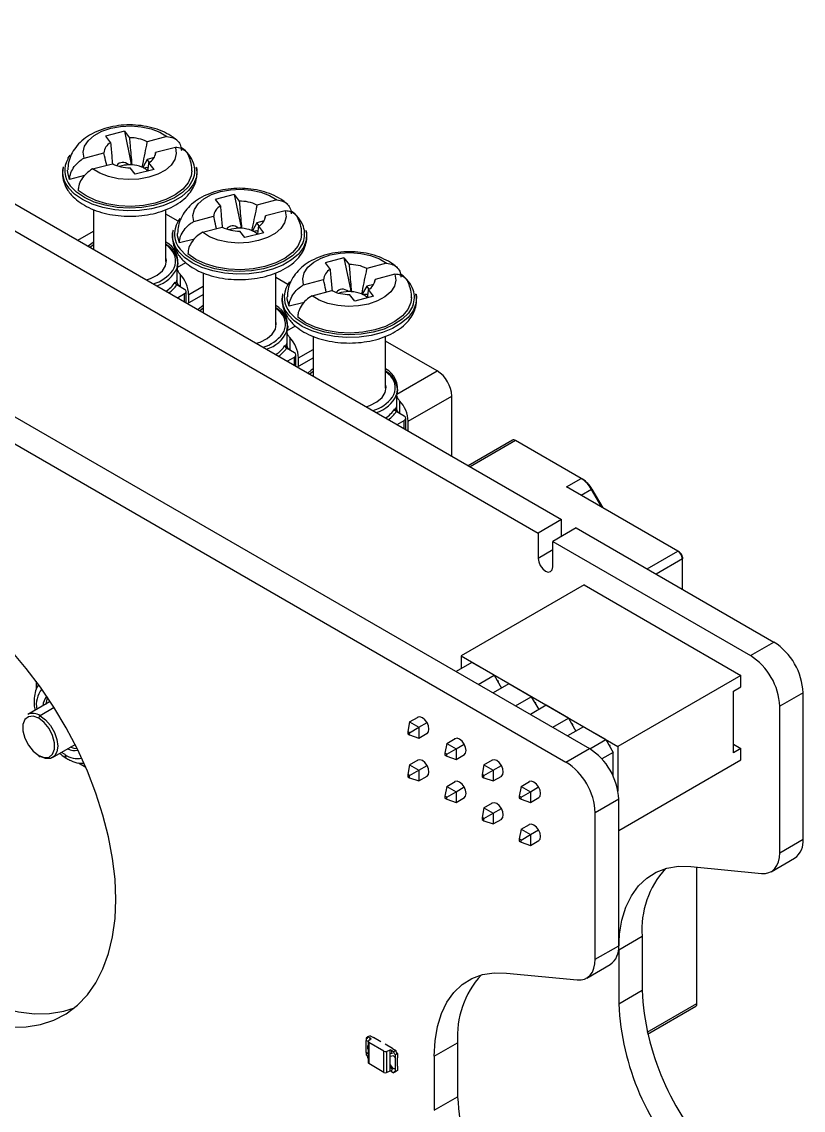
# Model space of a CAD drawing. Header units: millimetres. Extents: x 19 to 556, y 68 to 276.
# Drawn here: x 245.8 to 283.5, y 119.4 to 172 of the extents above; entities that cross this region are included whole.
import ezdxf

# ---------------------------------------------------------------- set-up
doc = ezdxf.new("R2010")
doc.units = ezdxf.units.MM
doc.header["$LTSCALE"] = 5
doc.linetypes.add('SLD-Solid', pattern=[0])

msp = doc.modelspace()

# ---------------------------------------------------------------- linework, layer by layer
at = {"color": 7, "linetype": 'SLD-Solid', "lineweight": 25}
for p, q in [((212.365, 171.972), (273.176, 136.866)), ((211.233, 171.319), (272.044, 136.213)), ((231.527, 171.196), (271.832, 147.928)), ((230.396, 170.543), (270.701, 147.275)), ((250.712, 166.684), (249.8, 166.448)), ((250.712, 166.684), (250.959, 166.366)), ((250.712, 166.684), (251.048, 165.09)), ((249.8, 166.448), (250.047, 166.13)), ((252.769, 166.427), (251.813, 166.179)), ((248.767, 165.389), (249.723, 165.637)), ((252.223, 165.652), (252.196, 165.522)), ((253.179, 165.9), (252.223, 165.652)), ((249.176, 164.862), (250.132, 165.11)), ((251.811, 165.321), (251.615, 164.965)), ((252.155, 165.41), (251.811, 165.321)), ((251.924, 165.176), (251.811, 165.321)), ((252.146, 164.841), (251.898, 165.159)), ((251.048, 165.09), (250.929, 165.059)), ((251.233, 164.605), (250.986, 164.923)), ((251.048, 165.09), (251.074, 165.056)), ((252.146, 164.841), (251.233, 164.605)), ((251.615, 164.965), (251.557, 164.95)), ((251.668, 164.896), (251.615, 164.965)), ((248.791, 164.538), (248.069, 164.351)), ((256.015, 163.623), (255.103, 163.386)), ((256.015, 163.623), (256.263, 163.305)), ((256.015, 163.623), (256.352, 162.028)), ((255.103, 163.386), (255.35, 163.068)), ((258.072, 163.365), (257.116, 163.117)), ((249.223, 162.904), (249.223, 160.981)), ((252.723, 160.39), (252.723, 162.896)), ((253.311, 162.334), (252.723, 162.674)), ((254.07, 162.327), (255.026, 162.575)), ((257.526, 162.591), (257.499, 162.461)), ((258.482, 162.839), (257.526, 162.591)), ((254.48, 161.801), (255.436, 162.049)), ((256.352, 162.028), (256.232, 161.997)), ((256.352, 162.028), (256.378, 161.995)), ((257.114, 162.259), (256.918, 161.904)), ((257.458, 162.349), (257.114, 162.259)), ((257.227, 162.115), (257.114, 162.259)), ((257.449, 161.78), (257.201, 162.098)), ((248.463, 161.419), (249.223, 161.858)), ((254.095, 161.477), (253.373, 161.289)), ((256.537, 161.543), (256.289, 161.861)), ((257.449, 161.78), (256.537, 161.543)), ((256.918, 161.904), (256.86, 161.889)), ((256.971, 161.835), (256.918, 161.904)), ((249.048, 161.082), (249.223, 161.213)), ((261.318, 160.561), (260.406, 160.325)), ((261.318, 160.561), (261.566, 160.243)), ((261.318, 160.561), (261.655, 158.967)), ((253.253, 160.058), (253.253, 159.398)), ((253.298, 160.221), (253.298, 160.329)), ((254.526, 159.843), (254.526, 157.919)), ((260.406, 160.325), (260.654, 160.007)), ((263.376, 160.304), (262.419, 160.056)), ((253.19, 159.353), (253.254, 159.39)), ((253.4, 159.193), (253.191, 159.313)), ((253.225, 159.425), (253.253, 159.497)), ((253.225, 159.425), (253.253, 159.441)), ((253.4, 159.783), (253.4, 159.193)), ((258.026, 157.329), (258.026, 159.834)), ((258.614, 159.273), (258.026, 159.613)), ((259.373, 159.266), (260.329, 159.514)), ((262.829, 159.529), (262.803, 159.399)), ((263.785, 159.777), (262.829, 159.529)), ((253.624, 159.043), (253.242, 159.264)), ((253.279, 158.639), (253.624, 158.839)), ((253.697, 158.397), (253.697, 158.941)), ((253.766, 158.358), (254.526, 158.796)), ((253.819, 158.388), (253.819, 158.796)), ((259.783, 158.739), (260.739, 158.987)), ((261.655, 158.967), (261.536, 158.936)), ((261.84, 158.482), (261.592, 158.8)), ((261.655, 158.967), (261.681, 158.933)), ((262.221, 158.842), (262.163, 158.827)), ((262.418, 159.198), (262.221, 158.842)), ((262.275, 158.773), (262.221, 158.842)), ((262.761, 159.287), (262.418, 159.198)), ((262.53, 159.053), (262.418, 159.198)), ((262.752, 158.718), (262.505, 159.036)), ((259.398, 158.415), (258.676, 158.228)), ((262.752, 158.718), (261.84, 158.482)), ((254.351, 158.02), (254.526, 158.151)), ((258.601, 157.16), (258.601, 157.267)), ((258.557, 156.997), (258.557, 156.336)), ((258.703, 156.722), (258.703, 156.131)), ((259.829, 156.781), (259.829, 154.858)), ((263.329, 154.267), (263.329, 156.773)), ((258.493, 156.292), (258.557, 156.329)), ((258.703, 156.131), (258.495, 156.252)), ((258.528, 156.363), (258.557, 156.435)), ((258.528, 156.363), (258.557, 156.38)), ((258.928, 155.981), (258.545, 156.202)), ((265.822, 155.112), (263.329, 156.551)), ((258.582, 155.578), (258.928, 155.777)), ((259.001, 155.336), (259.001, 155.879)), ((259.07, 155.296), (259.829, 155.735)), ((259.122, 155.326), (259.122, 155.734)), ((263.867, 153.984), (265.822, 155.112)), ((259.654, 154.959), (259.829, 155.089)), ((263.904, 154.098), (263.904, 154.206)), ((263.86, 153.935), (263.86, 153.275)), ((264.006, 153.66), (264.006, 153.07)), ((264.425, 152.673), (266.529, 153.887)), ((266.529, 150.99), (266.529, 153.887)), ((263.796, 153.23), (263.86, 153.267)), ((264.006, 153.07), (263.798, 153.19)), ((263.832, 153.302), (263.86, 153.374)), ((263.832, 153.302), (263.86, 153.318)), ((264.231, 152.92), (263.848, 153.141)), ((263.885, 152.516), (264.231, 152.716)), ((264.304, 152.274), (264.304, 152.818)), ((264.425, 152.204), (264.425, 152.673)), ((269.455, 151.758), (267.327, 150.529)), ((272.777, 149.912), (269.605, 151.743)), ((272.07, 149.504), (272.777, 149.912)), ((272.847, 149.871), (272.777, 149.912)), ((277.454, 146.395), (272.07, 149.504)), ((273.297, 149.396), (273.277, 149.384)), ((273.777, 148.518), (273.277, 149.384)), ((273.297, 149.396), (273.818, 148.494)), ((271.832, 147.928), (270.701, 147.275)), ((271.832, 147.112), (271.832, 147.928)), ((270.701, 147.275), (270.701, 146.05)), ((272.539, 147.52), (271.408, 146.867)), ((272.539, 147.52), (282.085, 142.009)), ((271.408, 145.642), (271.408, 146.867)), ((271.408, 146.867), (280.954, 141.356)), ((277.524, 146.355), (277.454, 146.395)), ((277.666, 146.11), (277.666, 146.028)), ((277.666, 144.561), (277.666, 146.028)), ((272.928, 144.765), (266.989, 141.336)), ((272.928, 144.765), (280.494, 140.397)), ((280.954, 141.356), (282.085, 142.009)), ((267.496, 141.026), (266.733, 140.586)), ((266.989, 141.336), (266.989, 140.733)), ((266.989, 141.336), (274.555, 136.968)), ((268.574, 140.404), (267.496, 141.026)), ((267.81, 139.963), (268.574, 140.404)), ((268.574, 140.404), (268.933, 139.782)), ((280.494, 140.397), (274.555, 136.968)), ((280.494, 139.846), (280.494, 140.397)), ((246.447, 140.121), (246.447, 139.715)), ((269.292, 139.989), (268.529, 139.549)), ((268.785, 140.111), (268.722, 140.147)), ((268.785, 140.111), (268.722, 140.147)), ((268.754, 140.093), (268.785, 140.111)), ((268.785, 140.039), (268.785, 140.111)), ((270.37, 139.367), (269.292, 139.989)), ((269.606, 138.927), (270.37, 139.367)), ((270.37, 139.367), (270.729, 138.745)), ((280.141, 139.642), (280.494, 139.846)), ((280.141, 136.661), (280.141, 139.642)), ((283.499, 139.56), (282.368, 138.907)), ((283.499, 132.486), (283.499, 139.56)), ((247.135, 139.135), (246.045, 138.506)), ((271.088, 138.953), (270.325, 138.512)), ((270.581, 139.074), (270.518, 139.11)), ((270.581, 139.074), (270.518, 139.11)), ((270.55, 139.056), (270.581, 139.074)), ((270.581, 139.002), (270.581, 139.074)), ((272.166, 138.331), (271.088, 138.953)), ((282.368, 131.833), (282.368, 138.907)), ((264.488, 138.149), (264.898, 138.386)), ((271.402, 137.89), (272.166, 138.331)), ((272.166, 138.331), (272.525, 137.708)), ((264.488, 138.149), (264.398, 137.682)), ((264.488, 138.149), (264.937, 137.89)), ((264.488, 137.631), (264.937, 137.89)), ((264.937, 137.89), (265.333, 138.118)), ((264.937, 137.89), (264.937, 137.371)), ((272.884, 137.916), (272.121, 137.475)), ((272.377, 138.037), (272.314, 138.073)), ((272.377, 138.037), (272.315, 138.073)), ((272.346, 138.019), (272.377, 138.037)), ((272.377, 137.966), (272.377, 138.037)), ((273.962, 137.294), (272.884, 137.916)), ((264.488, 137.631), (264.398, 137.682)), ((264.398, 137.682), (264.398, 137.579)), ((264.398, 137.579), (264.488, 137.527)), ((264.488, 137.527), (264.488, 137.631)), ((264.488, 137.527), (264.937, 137.371)), ((264.937, 137.371), (265.347, 137.608)), ((266.284, 137.112), (266.694, 137.349)), ((273.198, 136.853), (273.962, 137.294)), ((273.962, 137.294), (274.321, 136.672)), ((247.245, 136.428), (248.335, 137.057)), ((266.284, 137.112), (266.194, 136.646)), ((266.284, 137.112), (266.733, 136.853)), ((266.284, 136.594), (266.733, 136.853)), ((266.733, 136.853), (267.129, 137.081)), ((266.733, 136.853), (266.733, 136.334)), ((272.044, 136.213), (273.176, 136.866)), ((274.173, 137.001), (274.111, 137.036)), ((274.173, 137.001), (274.111, 137.036)), ((274.142, 136.983), (274.173, 137)), ((274.173, 136.929), (274.173, 137.001)), ((274.555, 136.968), (274.555, 134.8)), ((280.141, 137.069), (280.494, 136.865)), ((280.494, 136.865), (280.141, 136.661)), ((280.494, 136.314), (280.494, 136.865)), ((264.488, 136.075), (264.898, 136.312)), ((266.284, 136.594), (266.194, 136.646)), ((266.194, 136.646), (266.194, 136.542)), ((266.194, 136.542), (266.284, 136.49)), ((266.284, 136.49), (266.284, 136.594)), ((266.284, 136.49), (266.733, 136.334)), ((266.733, 136.334), (267.143, 136.571)), ((268.08, 136.075), (268.49, 136.312)), ((274.321, 136.672), (273.781, 136.36)), ((274.321, 135.529), (274.321, 136.672)), ((274.59, 132.906), (280.494, 136.314)), ((248.492, 136.172), (248.844, 135.968)), ((264.488, 136.075), (264.398, 135.608)), ((264.488, 136.075), (264.937, 135.816)), ((264.488, 135.556), (264.937, 135.816)), ((264.937, 135.816), (265.333, 136.044)), ((264.937, 135.816), (264.937, 135.297)), ((268.08, 136.075), (267.99, 135.609)), ((268.08, 136.075), (268.529, 135.816)), ((268.08, 135.557), (268.529, 135.816)), ((268.529, 135.816), (268.925, 136.045)), ((268.529, 135.816), (268.529, 135.298)), ((264.488, 135.556), (264.398, 135.608)), ((264.398, 135.608), (264.398, 135.505)), ((264.398, 135.505), (264.488, 135.453)), ((264.488, 135.453), (264.488, 135.556)), ((264.488, 135.453), (264.937, 135.297)), ((264.937, 135.297), (265.347, 135.534)), ((266.284, 135.038), (266.694, 135.275)), ((268.08, 135.557), (267.99, 135.609)), ((267.99, 135.609), (267.99, 135.505)), ((267.99, 135.505), (268.08, 135.453)), ((268.08, 135.453), (268.08, 135.557)), ((268.08, 135.453), (268.529, 135.298)), ((268.529, 135.298), (268.939, 135.534)), ((269.876, 135.038), (270.286, 135.275)), ((266.284, 135.038), (266.194, 134.571)), ((266.284, 135.038), (266.733, 134.779)), ((266.284, 134.52), (266.733, 134.779)), ((266.733, 134.779), (267.129, 135.007)), ((266.733, 134.779), (266.733, 134.26)), ((269.876, 135.038), (269.786, 134.572)), ((269.876, 135.038), (270.325, 134.779)), ((269.876, 134.52), (270.325, 134.779)), ((270.325, 134.779), (270.721, 135.008)), ((270.325, 134.779), (270.325, 134.261)), ((266.284, 134.52), (266.194, 134.571)), ((266.194, 134.571), (266.194, 134.468)), ((266.194, 134.468), (266.284, 134.416)), ((266.284, 134.416), (266.284, 134.52)), ((266.284, 134.416), (266.733, 134.26)), ((266.733, 134.26), (267.143, 134.497)), ((268.08, 134.001), (268.49, 134.238)), ((269.876, 134.52), (269.786, 134.572)), ((269.786, 134.572), (269.786, 134.468)), ((269.786, 134.468), (269.876, 134.416)), ((269.876, 134.416), (269.876, 134.52)), ((269.876, 134.416), (270.325, 134.261)), ((270.325, 134.261), (270.735, 134.498)), ((274.59, 134.417), (273.459, 133.763)), ((274.59, 127.342), (274.59, 134.417)), ((268.08, 134.001), (267.99, 133.535)), ((268.08, 134.001), (268.529, 133.742)), ((268.08, 133.483), (268.529, 133.742)), ((268.529, 133.742), (268.925, 133.971)), ((268.529, 133.742), (268.529, 133.224)), ((273.459, 126.689), (273.459, 133.763)), ((268.08, 133.483), (267.99, 133.535)), ((267.99, 133.535), (267.99, 133.431)), ((267.99, 133.431), (268.08, 133.379)), ((268.08, 133.379), (268.08, 133.483)), ((268.08, 133.379), (268.529, 133.224)), ((268.529, 133.224), (268.939, 133.46)), ((269.876, 132.964), (270.286, 133.201)), ((269.876, 132.964), (269.786, 132.498)), ((269.876, 132.964), (270.325, 132.705)), ((269.876, 132.446), (270.325, 132.705)), ((270.325, 132.705), (270.721, 132.934)), ((270.325, 132.705), (270.325, 132.187)), ((269.876, 132.446), (269.786, 132.498)), ((269.786, 132.498), (269.786, 132.394)), ((269.786, 132.394), (269.876, 132.342)), ((269.876, 132.342), (269.876, 132.446)), ((269.876, 132.342), (270.325, 132.187)), ((270.325, 132.187), (270.735, 132.423)), ((282.368, 131.833), (283.499, 132.486)), ((281.954, 130.917), (283.085, 131.57)), ((278.082, 131.166), (281.495, 130.828)), ((278.373, 124.553), (278.373, 131.137)), ((274.59, 127.146), (275.721, 127.8)), ((275.721, 127.8), (275.721, 125.19)), ((273.459, 126.689), (274.59, 127.342)), ((274.59, 127.146), (274.59, 124.536)), ((273.044, 125.774), (274.176, 126.427)), ((269.172, 126.022), (272.586, 125.684)), ((274.59, 124.536), (275.721, 125.19)), ((275.984, 123.072), (278.311, 124.416)), ((262.48, 122.933), (262.392, 122.882)), ((262.392, 122.882), (262.392, 122.759)), ((262.392, 122.188), (262.392, 122.759)), ((262.478, 122.733), (262.494, 122.712)), ((262.587, 122.994), (262.48, 122.933)), ((262.586, 122.871), (262.48, 122.933)), ((262.494, 122.705), (262.494, 121.684)), ((262.64, 122.841), (262.512, 122.738)), ((263.252, 122.243), (262.523, 122.664)), ((262.523, 122.664), (262.523, 121.643)), ((262.587, 122.872), (262.586, 122.871)), ((262.587, 122.994), (262.746, 122.902)), ((262.64, 122.841), (262.587, 122.872)), ((262.746, 122.902), (262.746, 122.902)), ((263.104, 122.695), (262.746, 122.902)), ((262.746, 122.902), (262.746, 122.902)), ((263.104, 122.696), (263.104, 122.695)), ((263.307, 122.579), (263.307, 122.579)), ((263.665, 122.372), (263.307, 122.579)), ((265.68, 122.003), (266.812, 122.656)), ((266.812, 122.656), (266.812, 120.046)), ((262.392, 122.188), (262.392, 122.065)), ((262.392, 122.188), (262.392, 122.188)), ((262.494, 122.49), (262.464, 122.507)), ((262.465, 122.507), (262.464, 122.507)), ((262.464, 122.507), (262.464, 122.356)), ((262.464, 122.356), (262.494, 122.339)), ((262.494, 122.49), (262.465, 122.507)), ((262.494, 122.116), (262.478, 122.114)), ((262.479, 122.114), (262.478, 122.114)), ((262.494, 122.117), (262.479, 122.114)), ((263.252, 121.222), (263.252, 122.243)), ((263.38, 122.237), (263.559, 122.311)), ((263.38, 122.237), (263.38, 121.216)), ((263.648, 122.126), (263.558, 122.111)), ((263.558, 121.988), (263.558, 122.111)), ((263.559, 122.111), (263.558, 122.111)), ((263.719, 122.016), (263.558, 121.988)), ((263.612, 122.28), (263.559, 122.311)), ((263.559, 122.111), (263.559, 122.311)), ((263.648, 122.127), (263.559, 122.111)), ((263.559, 121.609), (263.559, 121.988)), ((263.717, 122.218), (263.611, 122.28)), ((263.612, 122.28), (263.611, 122.28)), ((263.665, 122.372), (263.665, 122.372)), ((263.665, 122.372), (263.824, 122.28)), ((263.824, 122.28), (263.717, 122.218)), ((263.913, 122.127), (263.806, 122.065)), ((263.806, 121.943), (263.806, 122.065)), ((263.913, 122.127), (263.913, 121.923)), ((265.68, 122.003), (265.68, 119.393)), ((262.48, 121.912), (262.494, 121.904)), ((263.252, 121.222), (262.523, 121.643)), ((263.559, 121.609), (263.558, 121.609)), ((263.558, 121.487), (263.558, 121.609)), ((263.719, 121.398), (263.558, 121.609)), ((263.558, 121.487), (263.648, 121.369)), ((263.72, 121.398), (263.559, 121.609)), ((263.559, 121.29), (263.559, 121.486)), ((263.806, 121.372), (263.806, 121.943)), ((263.806, 121.943), (263.806, 121.943)), ((263.913, 121.923), (263.913, 121.923)), ((263.913, 121.515), (263.913, 121.923)), ((263.913, 121.515), (263.913, 121.515)), ((263.913, 121.515), (263.913, 121.31)), ((263.913, 121.515), (263.913, 121.515)), ((263.38, 121.216), (263.559, 121.29)), ((263.611, 121.26), (263.559, 121.29)), ((263.611, 121.259), (263.717, 121.198)), ((263.806, 121.249), (263.717, 121.198)), ((263.72, 121.398), (263.719, 121.398)), ((263.806, 121.372), (263.806, 121.371)), ((263.806, 121.249), (263.806, 121.371)), ((263.913, 121.31), (263.806, 121.249)), ((265.68, 119.393), (266.812, 120.046))]:
    msp.add_line(p, q, dxfattribs=at)
at = {"color": 8, "linetype": 'SLD-Solid', "lineweight": 25}
for p, q in [((253.26, 160.107), (253.674, 160.346)), ((253.624, 158.44), (253.624, 158.839)), ((253.819, 158.796), (254.526, 159.204)), ((258.564, 157.045), (258.978, 157.284)), ((258.928, 155.378), (258.928, 155.777)), ((259.122, 155.734), (259.829, 156.143)), ((264.231, 152.317), (264.231, 152.716)), ((269.605, 151.743), (267.415, 150.479)), ((273.277, 149.384), (272.777, 149.095)), ((271.408, 146.459), (270.701, 146.05)), ((275.971, 145.539), (277.454, 146.395)), ((277.666, 146.028), (276.395, 145.294)), ((247.325, 138.84), (246.645, 138.447)), ((247.847, 136.569), (247.679, 136.678)), ((275.963, 123.162), (278.373, 124.553))]:
    msp.add_line(p, q, dxfattribs=at)
at = {"color": 7, "linetype": 'SLD-Solid', "lineweight": 25, "flags": 128}
for points in [[(248.767, 165.389), (248.723, 165.679), (248.793, 165.967), (248.972, 166.239), (249.251, 166.481), (249.617, 166.681), (250.051, 166.829), (250.531, 166.918), (251.033, 166.943), (251.532, 166.903), (252.003, 166.799), (252.422, 166.638), (252.769, 166.427)], [(253.179, 165.9), (253.222, 165.61), (253.152, 165.322), (252.973, 165.05), (252.694, 164.808), (252.328, 164.608), (251.894, 164.46), (251.414, 164.371), (250.912, 164.346), (250.413, 164.386), (249.942, 164.49), (249.523, 164.651), (249.176, 164.862)], [(247.99, 165.366), (248.005, 165.392), (248.098, 165.527)], [(248.069, 164.351), (247.977, 164.693), (247.973, 164.802)], [(254.196, 164.937), (254.214, 164.814), (254.19, 164.469), (254.057, 164.131), (253.818, 163.814), (253.483, 163.528), (253.062, 163.282), (252.57, 163.084), (252.024, 162.943), (251.441, 162.861), (250.843, 162.843), (250.249, 162.889), (249.68, 162.997), (249.155, 163.163), (248.692, 163.382), (248.306, 163.647), (248.011, 163.948)], [(253.972, 164.772), (253.941, 164.535), (253.794, 164.199), (253.534, 163.886), (253.172, 163.61), (252.722, 163.38), (252.202, 163.207), (251.632, 163.098), (251.036, 163.056), (250.438, 163.083), (249.86, 163.179), (249.328, 163.339), (248.861, 163.557), (248.479, 163.824)], [(254.039, 164.38), (254.026, 164.348), (253.827, 164.022), (253.524, 163.724), (253.13, 163.465), (252.657, 163.253), (252.124, 163.096), (251.549, 163.001), (250.953, 162.971), (250.358, 163.006), (249.785, 163.105), (249.255, 163.265), (248.787, 163.48), (248.398, 163.743), (248.102, 164.043)], [(254.07, 162.327), (254.027, 162.617), (254.096, 162.905), (254.275, 163.177), (254.555, 163.42), (254.92, 163.62), (255.354, 163.768), (255.834, 163.857), (256.336, 163.881), (256.835, 163.841), (257.306, 163.738), (257.726, 163.576), (258.072, 163.365)], [(258.482, 162.839), (258.525, 162.549), (258.455, 162.261), (258.276, 161.989), (257.997, 161.746), (257.631, 161.546), (257.198, 161.398), (256.718, 161.309), (256.216, 161.285), (255.717, 161.325), (255.245, 161.428), (254.826, 161.59), (254.48, 161.801)], [(253.293, 162.305), (253.309, 162.331), (253.402, 162.465)], [(253.373, 161.289), (253.28, 161.632), (253.276, 161.74)], [(259.499, 161.875), (259.517, 161.753), (259.494, 161.407), (259.36, 161.07), (259.122, 160.753), (258.786, 160.466), (258.365, 160.22), (257.873, 160.023), (257.327, 159.881), (256.745, 159.8), (256.146, 159.782), (255.553, 159.827), (254.984, 159.935), (254.458, 160.102), (253.995, 160.321), (253.61, 160.585), (253.315, 160.886)], [(259.276, 161.711), (259.244, 161.473), (259.097, 161.137), (258.838, 160.824), (258.476, 160.548), (258.025, 160.319), (257.505, 160.146), (256.935, 160.036), (256.339, 159.994), (255.741, 160.022), (255.164, 160.117), (254.631, 160.277), (254.164, 160.495), (253.782, 160.763)], [(249.223, 161.324), (249.136, 161.265), (248.969, 161.127)], [(252.972, 160.974), (252.857, 161.094), (252.723, 161.204)], [(259.343, 161.318), (259.329, 161.286), (259.13, 160.961), (258.828, 160.663), (258.433, 160.403), (257.961, 160.191), (257.427, 160.035), (256.852, 159.94), (256.256, 159.909), (255.661, 159.944), (255.088, 160.043), (254.558, 160.204), (254.09, 160.419), (253.701, 160.681), (253.405, 160.981)], [(251.787, 159.5), (251.97, 159.563), (252.304, 159.733), (252.554, 159.945), (252.705, 160.187), (252.747, 160.443), (252.723, 160.582)], [(259.373, 159.266), (259.33, 159.556), (259.4, 159.844), (259.579, 160.116), (259.858, 160.358), (260.224, 160.558), (260.657, 160.706), (261.137, 160.795), (261.639, 160.82), (262.139, 160.78), (262.61, 160.676), (263.029, 160.515), (263.376, 160.304)], [(258.596, 159.243), (258.612, 159.269), (258.705, 159.404)], [(263.785, 159.777), (263.828, 159.487), (263.759, 159.199), (263.58, 158.927), (263.3, 158.685), (262.935, 158.485), (262.501, 158.337), (262.021, 158.248), (261.519, 158.223), (261.02, 158.263), (260.549, 158.367), (260.129, 158.528), (259.783, 158.739)], [(264.803, 158.813), (264.821, 158.691), (264.797, 158.345), (264.663, 158.008), (264.425, 157.691), (264.09, 157.405), (263.669, 157.159), (263.177, 156.961), (262.63, 156.82), (262.048, 156.738), (261.45, 156.72), (260.856, 156.766), (260.287, 156.874), (259.762, 157.04), (259.298, 157.259), (258.913, 157.524), (258.618, 157.825)], [(254.526, 158.263), (254.439, 158.203), (254.272, 158.066)], [(258.676, 158.228), (258.584, 158.57), (258.579, 158.679)], [(264.579, 158.649), (264.547, 158.412), (264.401, 158.076), (264.141, 157.763), (263.779, 157.486), (263.329, 157.257), (262.808, 157.084), (262.239, 156.975), (261.643, 156.933), (261.044, 156.96), (260.467, 157.056), (259.934, 157.216), (259.468, 157.434), (259.086, 157.701)], [(258.276, 157.912), (258.16, 158.032), (258.026, 158.142)], [(264.646, 158.257), (264.633, 158.225), (264.433, 157.899), (264.131, 157.601), (263.736, 157.341), (263.264, 157.13), (262.73, 156.973), (262.155, 156.878), (261.559, 156.848), (260.964, 156.882), (260.391, 156.982), (259.861, 157.142), (259.393, 157.357), (259.004, 157.62), (258.709, 157.92)], [(257.091, 156.439), (257.274, 156.501), (257.607, 156.671), (257.857, 156.884), (258.008, 157.125), (258.05, 157.381), (258.026, 157.52)], [(259.829, 155.201), (259.742, 155.142), (259.575, 155.004)], [(263.579, 154.851), (263.463, 154.971), (263.329, 155.081)], [(262.394, 153.377), (262.577, 153.44), (262.911, 153.61), (263.161, 153.822), (263.311, 154.064), (263.353, 154.32), (263.329, 154.459)], [(250.301, 129.577), (250.262, 130.55), (250.144, 131.56), (249.95, 132.597), (249.68, 133.652), (249.338, 134.716), (248.926, 135.778), (248.448, 136.83), (247.908, 137.861), (247.311, 138.862), (246.663, 139.824), (245.97, 140.739), (245.237, 141.598), (244.472, 142.394), (243.681, 143.119), (242.872, 143.766), (242.051, 144.33), (241.227, 144.806), (240.406, 145.189), (239.597, 145.477), (238.806, 145.665), (238.04, 145.753), (237.308, 145.74), (236.614, 145.626), (235.966, 145.411), (235.37, 145.099), (234.83, 144.691), (234.352, 144.192), (233.94, 143.605), (233.597, 142.937), (233.328, 142.193), (233.133, 141.38), (233.016, 140.506), (232.977, 139.578), (233.016, 138.604), (233.133, 137.594), (233.328, 136.557), (233.597, 135.502), (233.94, 134.438), (234.352, 133.376), (234.83, 132.324), (235.37, 131.293), (235.966, 130.292), (236.614, 129.33), (237.308, 128.415), (238.04, 127.556), (238.806, 126.76), (239.597, 126.035), (240.406, 125.388), (241.227, 124.824), (242.051, 124.348), (242.872, 123.965), (243.681, 123.677), (244.472, 123.489), (245.237, 123.401), (245.97, 123.414), (246.663, 123.529), (247.311, 123.743), (247.908, 124.055), (248.448, 124.463), (248.926, 124.963), (249.338, 125.549), (249.68, 126.217), (249.95, 126.961), (250.144, 127.774), (250.262, 128.648), (250.301, 129.577)], [(270.701, 146.05), (270.728, 145.879), (270.804, 145.702), (270.919, 145.547), (271.054, 145.438), (271.19, 145.391), (271.304, 145.413), (271.381, 145.502), (271.408, 145.642)], [(236.106, 145.467), (235.961, 145.344), (235.483, 144.845), (235.071, 144.258), (234.729, 143.59), (234.459, 142.846), (234.265, 142.033), (234.147, 141.159), (234.108, 140.231), (234.147, 139.257), (234.265, 138.247), (234.459, 137.21), (234.729, 136.155), (235.071, 135.091), (235.483, 134.029), (235.961, 132.978), (236.501, 131.947), (237.098, 130.945), (237.746, 129.983), (238.439, 129.068), (239.172, 128.209), (239.937, 127.413), (240.728, 126.688), (241.537, 126.041), (242.358, 125.477), (243.182, 125.001), (244.003, 124.618), (244.812, 124.331), (245.603, 124.142), (246.368, 124.054), (247.101, 124.067), (247.795, 124.182), (248.303, 124.34)], [(246.574, 138.324), (246.308, 138.424), (246.074, 138.403), (245.901, 138.264), (245.808, 138.024), (245.808, 137.713), (245.901, 137.366), (246.074, 137.027), (246.308, 136.736), (246.574, 136.528)], [(246.574, 136.528), (246.84, 136.429), (247.074, 136.45), (247.248, 136.588), (247.34, 136.828), (247.34, 137.14), (247.248, 137.487), (247.074, 137.826), (246.84, 138.117), (246.574, 138.324)], [(246.645, 138.447), (246.907, 138.248), (247.144, 137.972), (247.332, 137.647), (247.452, 137.304), (247.494, 136.977), (247.452, 136.698), (247.332, 136.495), (247.144, 136.386), (246.907, 136.384), (246.645, 136.487)], [(265.426, 137.805), (265.402, 137.959), (265.333, 138.118), (265.229, 138.257), (265.108, 138.356), (264.986, 138.398), (264.883, 138.378), (264.868, 138.369)], [(265.317, 137.591), (265.333, 137.599), (265.402, 137.678), (265.426, 137.805)], [(267.222, 136.768), (267.198, 136.922), (267.129, 137.081), (267.025, 137.221), (266.904, 137.319), (266.782, 137.361), (266.679, 137.341), (266.664, 137.332)], [(248.437, 136.851), (248.292, 136.873), (248.106, 136.937)], [(267.113, 136.554), (267.129, 136.562), (267.198, 136.641), (267.222, 136.768)], [(265.426, 135.731), (265.402, 135.885), (265.333, 136.044), (265.229, 136.183), (265.108, 136.282), (264.986, 136.324), (264.883, 136.304), (264.868, 136.295)], [(269.018, 135.731), (268.994, 135.886), (268.925, 136.045), (268.822, 136.184), (268.7, 136.282), (268.578, 136.324), (268.475, 136.304), (268.46, 136.295)], [(265.317, 135.517), (265.333, 135.525), (265.402, 135.604), (265.426, 135.731)], [(268.909, 135.517), (268.925, 135.525), (268.994, 135.604), (269.018, 135.731)], [(267.222, 134.694), (267.198, 134.848), (267.129, 135.007), (267.025, 135.147), (266.904, 135.245), (266.782, 135.287), (266.679, 135.267), (266.664, 135.258)], [(270.814, 134.694), (270.79, 134.849), (270.721, 135.008), (270.618, 135.147), (270.496, 135.245), (270.374, 135.288), (270.271, 135.267), (270.256, 135.258)], [(267.113, 134.48), (267.129, 134.488), (267.198, 134.567), (267.222, 134.694)], [(270.705, 134.48), (270.721, 134.488), (270.79, 134.567), (270.814, 134.694)], [(269.018, 133.657), (268.994, 133.812), (268.925, 133.971), (268.822, 134.11), (268.7, 134.208), (268.578, 134.25), (268.475, 134.23), (268.46, 134.221)], [(268.909, 133.443), (268.925, 133.451), (268.994, 133.53), (269.018, 133.657)], [(270.814, 132.62), (270.79, 132.775), (270.721, 132.934), (270.618, 133.073), (270.496, 133.171), (270.374, 133.214), (270.271, 133.193), (270.256, 133.184)], [(270.705, 132.406), (270.721, 132.414), (270.79, 132.493), (270.814, 132.62)], [(281.495, 130.828), (281.681, 130.829), (281.851, 130.869), (282.002, 130.947), (282.13, 131.063), (282.232, 131.213), (282.307, 131.394), (282.353, 131.602), (282.368, 131.833)], [(274.59, 127.146), (274.629, 127.892), (274.746, 128.581), (274.94, 129.206), (275.207, 129.756), (275.543, 130.225), (275.945, 130.606), (276.407, 130.894), (276.922, 131.085), (277.483, 131.176), (278.082, 131.166)], [(272.586, 125.684), (272.771, 125.685), (272.942, 125.725), (273.092, 125.804), (273.22, 125.92), (273.323, 126.069), (273.398, 126.25), (273.443, 126.458), (273.459, 126.689)], [(265.68, 122.003), (265.72, 122.748), (265.837, 123.438), (266.03, 124.062), (266.297, 124.613), (266.634, 125.082), (267.036, 125.463), (267.497, 125.751), (268.012, 125.942), (268.573, 126.033), (269.172, 126.022)], [(262.512, 122.738), (262.503, 122.729), (262.497, 122.72), (262.494, 122.71), (262.494, 122.7), (262.497, 122.69), (262.503, 122.68), (262.512, 122.672), (262.523, 122.664)]]:
    msp.add_lwpolyline(points, dxfattribs=at)
at = {"color": 8, "linetype": 'SLD-Solid', "lineweight": 25, "flags": 128}
for points in [[(249.223, 161.204), (249.089, 161.094), (249.065, 161.072)], [(253.298, 160.329), (253.283, 160.179), (253.278, 160.157)], [(254.526, 158.142), (254.392, 158.032), (254.368, 158.01)], [(258.601, 157.267), (258.586, 157.117), (258.582, 157.095)], [(259.829, 155.081), (259.695, 154.971), (259.672, 154.949)], [(263.904, 154.206), (263.89, 154.056), (263.885, 154.034)]]:
    msp.add_lwpolyline(points, dxfattribs=at)
at = {"color": 7, "linetype": 'SLD-Solid', "lineweight": 25}
for centre, radius, start, end in [((251.001, 164.518), 1.849, 63.9519, 91.2926), ((250.322, 165.595), 0.601, 117.2412, 176.0277), ((251.623, 165.694), 0.601, 297.2412, 356.0277), ((252.534, 164.551), 1.636, 21.2966, 54.8988), ((250.944, 166.771), 1.849, 243.9519, 271.2926), ((248.923, 164.719), 1.194, 169.2363, 220.2241), ((250.958, 163.495), 1.564, 91.0443, 107.977), ((250.973, 163.332), 1.727, 86.6226, 91.443), ((250.999, 163.561), 1.497, 68.13, 87.1144), ((251.148, 163.964), 1.068, 60.8688, 67.5135), ((251.313, 164.24), 0.746, 44.5206, 61.5869), ((255.626, 162.534), 0.601, 117.2412, 176.0277), ((256.304, 161.456), 1.849, 63.9519, 91.2926), ((256.926, 162.632), 0.601, 297.2412, 356.0277), ((257.837, 161.489), 1.636, 21.2966, 54.8988), ((256.247, 163.71), 1.849, 243.9519, 271.2926), ((256.261, 160.434), 1.564, 91.0443, 107.977), ((256.276, 160.27), 1.727, 86.6226, 91.443), ((256.302, 160.499), 1.497, 68.13, 87.1144), ((254.226, 161.657), 1.194, 169.2363, 220.2241), ((256.452, 160.902), 1.068, 60.8688, 67.5135), ((256.616, 161.178), 0.746, 44.5206, 61.5869), ((252.234, 160.38), 1.063, 345.9535, 62.6456), ((252.199, 160.243), 1.102, 4.4617, 61.642), ((251.562, 161.114), 1.888, 287.1352, 322.3119), ((253.439, 160.054), 0.186, 158.7311, 163.6133), ((260.929, 159.472), 0.601, 117.2412, 176.0277), ((261.608, 158.395), 1.849, 63.9519, 91.2926), ((251.938, 160.193), 1.466, 302.5674, 326.7898), ((252.279, 159.853), 1.039, 328.4365, 329.4115), ((252.302, 159.839), 1.012, 329.4074, 331.3405), ((252.351, 159.813), 0.957, 331.3157, 336.0836), ((253.507, 159.425), 0.255, 187.8044, 245.2929), ((252.265, 158.72), 1.555, 2.815, 43.1569), ((262.23, 159.571), 0.601, 297.2412, 356.0277), ((263.14, 158.428), 1.636, 21.2966, 54.8988), ((252.021, 160.091), 1.475, 304.7534, 325.8597), ((253.585, 158.941), 0.109, 290.7834, 69.2166), ((259.529, 158.596), 1.194, 169.2363, 220.2241), ((261.551, 160.648), 1.849, 243.9519, 271.2926), ((261.564, 157.372), 1.564, 91.0443, 107.977), ((261.579, 157.209), 1.727, 86.6226, 91.443), ((261.606, 157.438), 1.497, 68.13, 87.1144), ((261.755, 157.841), 1.068, 60.8688, 67.5135), ((257.537, 157.318), 1.063, 345.9535, 62.6456), ((261.92, 158.117), 0.746, 44.5206, 61.5869), ((257.503, 157.182), 1.102, 4.4617, 61.642), ((256.865, 158.052), 1.888, 287.1352, 322.3119), ((258.742, 156.993), 0.186, 158.7311, 163.6133), ((257.569, 155.658), 1.555, 2.815, 43.1569), ((257.241, 157.132), 1.466, 302.5674, 326.7898), ((257.325, 157.03), 1.475, 304.7534, 325.8597), ((257.582, 156.791), 1.039, 328.4365, 329.4115), ((257.605, 156.777), 1.012, 329.4074, 331.3405), ((257.654, 156.751), 0.957, 331.3157, 336.0836), ((258.81, 156.363), 0.255, 187.8044, 245.2929), ((258.889, 155.879), 0.109, 290.7834, 69.2166), ((262.841, 154.257), 1.063, 345.9535, 62.6456), ((264.994, 153.817), 1.537, 2.6055, 57.3945), ((262.806, 154.12), 1.102, 4.4617, 61.642), ((262.168, 154.991), 1.888, 287.1352, 322.3119), ((264.045, 153.931), 0.186, 158.7311, 163.6133), ((262.872, 152.596), 1.555, 2.815, 43.1569), ((262.544, 154.07), 1.466, 302.5674, 326.7898), ((262.628, 153.968), 1.475, 304.7534, 325.8597), ((262.885, 153.729), 1.039, 328.4365, 329.4115), ((262.909, 153.716), 1.012, 329.4074, 331.3405), ((262.957, 153.69), 0.957, 331.3157, 336.0836), ((264.113, 153.302), 0.255, 187.8044, 245.2929), ((264.192, 152.818), 0.109, 290.7834, 69.2166), ((269.517, 151.62), 0.151, 54.3824, 114.3071), ((272.013, 148.688), 1.443, 28.8556, 58.0453), ((272.16, 148.769), 1.298, 28.8556, 58.0453), ((277.205, 146.007), 0.461, 2.6055, 57.3945), ((277.359, 146.096), 0.307, 2.6055, 57.3945), ((280.429, 139.42), 3.074, 2.6055, 57.3945), ((279.298, 138.767), 3.074, 2.6055, 57.3945), ((247.596, 138.859), 0.822, 139.945, 175.1369), ((247.831, 138.921), 0.917, 153.7753, 175.2776), ((246.296, 137.98), 0.583, 53.1992, 115.4904), ((246.728, 138.318), 0.154, 122.6055, 177.3945), ((248.318, 137.533), 0.763, 243.4503, 281.457), ((271.52, 134.277), 3.074, 2.6055, 57.3945), ((246.617, 136.521), 0.0437, 170.786, 309.2033), ((270.388, 133.624), 3.074, 2.6055, 57.3945), ((282.513, 132.38), 0.992, 305.218, 6.0942), ((280.115, 128.107), 4.405, 137.7855, 183.9978), ((273.604, 127.237), 0.992, 305.218, 6.0942), ((271.206, 122.963), 4.405, 137.7855, 183.9978), ((288.129, 125.789), 12.422, 182.7639, 224.133), ((286.998, 125.135), 12.422, 182.7639, 224.133), ((278.226, 124.537), 0.148, 305.0133, 6.2988), ((262.426, 122.924), 0.0546, 230.7967, 9.214), ((262.485, 122.91), 0.178, 238.221, 267.7877), ((262.419, 122.864), 0.168, 330.0537, 2.5967), ((262.411, 122.866), 0.175, 330.6024, 1.904), ((262.214, 121.89), 0.347, 40.2506, 59.0916), ((262.213, 121.89), 0.347, 40.2506, 59.0916), ((262.288, 121.903), 0.192, 2.6055, 57.3945), ((263.323, 122.382), 0.156, 242.9038, 291.6255), ((263.986, 122.289), 0.375, 181.4475, 205.7084), ((263.909, 122.227), 0.192, 182.6055, 237.3945), ((263.984, 122.241), 0.347, 220.2506, 239.0916), ((264.016, 122.289), 0.192, 182.6055, 237.3945), ((262.542, 121.688), 0.0489, 184.7421, 246.578), ((263.323, 121.362), 0.156, 242.9038, 291.6255), ((263.766, 121.268), 0.155, 139.4735, 183.4944), ((263.771, 121.206), 0.0546, 50.7967, 189.214), ((263.712, 121.22), 0.178, 58.221, 87.7877), ((263.713, 121.221), 0.178, 58.221, 87.7877), ((279.22, 120.645), 12.422, 182.7639, 224.133)]:
    msp.add_arc(centre, radius, start, end, dxfattribs=at)
at = {"color": 8, "linetype": 'SLD-Solid', "lineweight": 25}
for centre, radius, start, end in [((248.966, 164.782), 1.137, 149.1275, 220.564), ((253.042, 164.787), 1.077, 337.818, 19.4255), ((254.269, 161.721), 1.137, 149.1275, 220.564), ((258.345, 161.725), 1.077, 337.818, 19.4255), ((252.363, 160.413), 0.828, 326.7959, 42.6091), ((251.837, 160.705), 1.551, 286.4532, 336.4252), ((259.573, 158.659), 1.137, 149.1275, 220.564), ((263.648, 158.664), 1.077, 337.818, 19.4255), ((257.666, 157.351), 0.828, 326.7959, 42.6091), ((257.141, 157.644), 1.551, 286.4532, 336.4252), ((262.969, 154.29), 0.828, 326.7959, 42.6091), ((262.444, 154.582), 1.551, 286.4532, 336.4252), ((247.673, 138.975), 1.214, 141.2325, 190.3643), ((248.45, 137.46), 1.076, 235.9383, 280.7417)]:
    msp.add_arc(centre, radius, start, end, dxfattribs=at)
at = {"color": 7, "linetype": 'SLD-Solid', "lineweight": 25}
for centre, major_axis, ratio, start_param, end_param in [((250.874, 163.637), (-0.305, 1.536), 0.451659, 5.79546, 6.64913), ((251.192, 163.567), (0.668, 1.346), 0.30373, 6.25322, 6.651442), ((256.177, 160.576), (-0.305, 1.536), 0.451659, 5.79546, 6.64913), ((256.496, 160.506), (0.668, 1.346), 0.30373, 6.25322, 6.651442), ((261.48, 157.514), (-0.305, 1.536), 0.451659, 5.79546, 6.64913), ((261.799, 157.444), (0.668, 1.346), 0.30373, 6.25322, 6.651442)]:
    msp.add_ellipse(centre, major_axis=major_axis, ratio=ratio, start_param=start_param, end_param=end_param, dxfattribs=at)
for points, knots in [([(253.301, 166.205), (253.223, 166.27), (253.025, 166.435), (252.649, 166.646), (252.175, 166.828), (251.656, 166.946), (251.112, 166.997), (250.562, 166.981), (250.021, 166.895), (249.502, 166.737), (249.041, 166.513), (248.656, 166.234), (248.355, 165.918), (248.139, 165.564), (248, 165.192), (247.986, 164.935), (247.98, 164.812)], [0, 0, 0, 0, 0.048179, 0.122277, 0.198573, 0.276072, 0.353455, 0.430891, 0.508987, 0.5884, 0.669934, 0.742901, 0.811995, 0.877685, 0.941282, 1, 1, 1, 1]), ([(250.959, 166.366), (250.969, 166.249), (251.007, 165.813), (251.046, 165.376), (251.074, 165.056)], [0, 0, 0, 0, 0.268631, 1, 1, 1, 1]), ([(251.813, 166.179), (251.802, 166.125), (251.718, 165.716), (251.632, 165.306), (251.557, 164.95)], [0, 0, 0, 0, 0.1313359, 1, 1, 1, 1]), ([(252.769, 166.427), (252.877, 166.412), (253.08, 166.383), (253.308, 166.217), (253.444, 166.003), (253.459, 165.827), (253.466, 165.75)], [0, 0, 0, 0, 0.278787, 0.524178, 0.791166, 1, 1, 1, 1]), ([(249.86, 165.04), (249.825, 165.191), (249.779, 165.39), (249.734, 165.589), (249.723, 165.637)], [0, 0, 0, 0, 0.758709, 1, 1, 1, 1]), ([(250.047, 166.13), (250.057, 166.013), (250.086, 165.673), (250.117, 165.332), (250.137, 165.109)], [0, 0, 0, 0, 0.344747, 1, 1, 1, 1]), ([(253.811, 165.505), (253.808, 165.518), (253.791, 165.59), (253.679, 165.715), (253.482, 165.862), (253.277, 165.888), (253.179, 165.9)], [0, 0, 0, 0, 0.05246, 0.282266, 0.654654, 1, 1, 1, 1]), ([(248.069, 164.351), (248.07, 164.379), (248.074, 164.508), (248.144, 164.751), (248.337, 165.054), (248.563, 165.266), (248.718, 165.359), (248.767, 165.389)], [0, 0, 0, 0, 0.074201, 0.340222, 0.606641, 0.875154, 1, 1, 1, 1]), ([(251.854, 164.766), (251.859, 164.806), (251.874, 164.936), (251.888, 165.068), (251.898, 165.159)], [0, 0, 0, 0, 0.306858, 1, 1, 1, 1]), ([(253.965, 164.762), (253.968, 164.784), (253.986, 164.943), (253.931, 165.222), (253.836, 165.456), (253.793, 165.562)], [0, 0, 0, 0, 0.0798437, 0.5811114, 1, 1, 1, 1]), ([(247.759, 164.958), (247.753, 164.94), (247.709, 164.8), (247.718, 164.523), (247.799, 164.154), (247.937, 163.885), (248.042, 163.744), (248.069, 163.707)], [0, 0, 0, 0, 0.0418234, 0.3325004, 0.6158675, 0.8990087, 1, 1, 1, 1]), ([(248.069, 163.707), (248.122, 163.644), (248.267, 163.472), (248.57, 163.226), (248.989, 162.984), (249.471, 162.793), (250.001, 162.658), (250.558, 162.583), (251.128, 162.569), (251.693, 162.616), (252.237, 162.724), (252.747, 162.892), (253.207, 163.117), (253.603, 163.398), (253.904, 163.719), (254.108, 164.063), (254.215, 164.423), (254.241, 164.727), (254.195, 164.901), (254.182, 164.95)], [0, 0, 0, 0, 0.035829, 0.097811, 0.16111, 0.225349, 0.289522, 0.35347, 0.417286, 0.481147, 0.545205, 0.609663, 0.674719, 0.740438, 0.80621, 0.863155, 0.918116, 0.976653, 1, 1, 1, 1]), ([(249.176, 164.862), (249.074, 164.795), (248.864, 164.658), (248.629, 164.365), (248.498, 164.074), (248.485, 163.897), (248.479, 163.824)], [0, 0, 0, 0, 0.264257, 0.540635, 0.811154, 1, 1, 1, 1]), ([(258.605, 163.144), (258.526, 163.209), (258.328, 163.373), (257.953, 163.584), (257.478, 163.766), (256.959, 163.884), (256.415, 163.936), (255.865, 163.919), (255.325, 163.833), (254.806, 163.675), (254.344, 163.452), (253.959, 163.173), (253.658, 162.856), (253.442, 162.503), (253.303, 162.13), (253.29, 161.874), (253.283, 161.75)], [0, 0, 0, 0, 0.048179, 0.122277, 0.198573, 0.276072, 0.353455, 0.430891, 0.508987, 0.5884, 0.669934, 0.742901, 0.811995, 0.877685, 0.941282, 1, 1, 1, 1]), ([(255.35, 163.068), (255.36, 162.951), (255.39, 162.611), (255.42, 162.271), (255.44, 162.048)], [0, 0, 0, 0, 0.344747, 1, 1, 1, 1]), ([(256.263, 163.305), (256.273, 163.187), (256.31, 162.752), (256.349, 162.314), (256.378, 161.995)], [0, 0, 0, 0, 0.268631, 1, 1, 1, 1]), ([(257.116, 163.117), (257.105, 163.064), (257.022, 162.654), (256.935, 162.245), (256.86, 161.889)], [0, 0, 0, 0, 0.1313359, 1, 1, 1, 1]), ([(258.072, 163.365), (258.18, 163.35), (258.384, 163.322), (258.612, 163.156), (258.747, 162.941), (258.763, 162.766), (258.769, 162.689)], [0, 0, 0, 0, 0.278787, 0.524178, 0.791166, 1, 1, 1, 1]), ([(255.164, 161.978), (255.129, 162.129), (255.082, 162.328), (255.037, 162.527), (255.026, 162.575)], [0, 0, 0, 0, 0.758709, 1, 1, 1, 1]), ([(259.115, 162.443), (259.111, 162.457), (259.094, 162.529), (258.982, 162.654), (258.785, 162.8), (258.58, 162.826), (258.482, 162.839)], [0, 0, 0, 0, 0.05246, 0.282266, 0.654654, 1, 1, 1, 1]), ([(259.269, 161.701), (259.271, 161.723), (259.29, 161.882), (259.234, 162.16), (259.14, 162.394), (259.096, 162.5)], [0, 0, 0, 0, 0.0798437, 0.5811114, 1, 1, 1, 1]), ([(253.373, 161.289), (253.374, 161.317), (253.378, 161.447), (253.447, 161.69), (253.64, 161.992), (253.866, 162.205), (254.021, 162.298), (254.07, 162.327)], [0, 0, 0, 0, 0.074201, 0.340222, 0.606641, 0.875154, 1, 1, 1, 1]), ([(257.157, 161.704), (257.162, 161.744), (257.177, 161.875), (257.191, 162.007), (257.201, 162.098)], [0, 0, 0, 0, 0.306858, 1, 1, 1, 1]), ([(253.062, 161.897), (253.057, 161.879), (253.012, 161.739), (253.021, 161.461), (253.102, 161.092), (253.24, 160.824), (253.345, 160.683), (253.373, 160.646)], [0, 0, 0, 0, 0.0418234, 0.3325004, 0.6158675, 0.8990087, 1, 1, 1, 1]), ([(253.373, 160.646), (253.426, 160.583), (253.57, 160.411), (253.873, 160.165), (254.292, 159.922), (254.775, 159.732), (255.304, 159.597), (255.862, 159.522), (256.431, 159.508), (256.996, 159.555), (257.541, 159.663), (258.05, 159.83), (258.51, 160.055), (258.906, 160.337), (259.207, 160.657), (259.412, 161.002), (259.518, 161.361), (259.544, 161.665), (259.498, 161.839), (259.485, 161.889)], [0, 0, 0, 0, 0.035829, 0.097811, 0.16111, 0.225349, 0.289522, 0.35347, 0.417286, 0.481147, 0.545205, 0.609663, 0.674719, 0.740438, 0.80621, 0.863155, 0.918116, 0.976653, 1, 1, 1, 1]), ([(254.48, 161.801), (254.377, 161.734), (254.167, 161.597), (253.933, 161.304), (253.802, 161.012), (253.788, 160.835), (253.782, 160.763)], [0, 0, 0, 0, 0.264257, 0.540635, 0.811154, 1, 1, 1, 1]), ([(263.908, 160.082), (263.83, 160.147), (263.631, 160.312), (263.256, 160.523), (262.782, 160.705), (262.262, 160.823), (261.719, 160.874), (261.169, 160.858), (260.628, 160.771), (260.109, 160.614), (259.648, 160.39), (259.262, 160.111), (258.962, 159.795), (258.745, 159.441), (258.606, 159.069), (258.593, 158.812), (258.586, 158.689)], [0, 0, 0, 0, 0.048179, 0.122277, 0.198573, 0.276072, 0.353455, 0.430891, 0.508987, 0.5884, 0.669934, 0.742901, 0.811995, 0.877685, 0.941282, 1, 1, 1, 1]), ([(253.26, 160.107), (253.257, 160.075), (253.249, 160.012), (253.301, 159.901), (253.366, 159.823), (253.4, 159.783)], [0, 0, 0, 0, 0.328673, 0.657815, 1, 1, 1, 1]), ([(260.654, 160.007), (260.664, 159.889), (260.693, 159.55), (260.723, 159.209), (260.743, 158.986)], [0, 0, 0, 0, 0.344747, 1, 1, 1, 1]), ([(261.566, 160.243), (261.576, 160.126), (261.613, 159.69), (261.652, 159.253), (261.681, 158.933)], [0, 0, 0, 0, 0.268631, 1, 1, 1, 1]), ([(262.419, 160.056), (262.408, 160.002), (262.325, 159.593), (262.239, 159.183), (262.163, 158.827)], [0, 0, 0, 0, 0.1313359, 1, 1, 1, 1]), ([(263.376, 160.304), (263.484, 160.288), (263.687, 160.26), (263.915, 160.094), (264.05, 159.88), (264.066, 159.704), (264.073, 159.627)], [0, 0, 0, 0, 0.278787, 0.524178, 0.791166, 1, 1, 1, 1]), ([(253.164, 159.39), (253.165, 159.381), (253.166, 159.363), (253.178, 159.334), (253.195, 159.305), (253.217, 159.28), (253.234, 159.269), (253.242, 159.264)], [0, 0, 0, 0, 0.189737, 0.379184, 0.576399, 0.791843, 1, 1, 1, 1]), ([(260.467, 158.917), (260.432, 159.068), (260.386, 159.266), (260.34, 159.466), (260.329, 159.514)], [0, 0, 0, 0, 0.758709, 1, 1, 1, 1]), ([(264.418, 159.382), (264.415, 159.395), (264.398, 159.467), (264.285, 159.592), (264.088, 159.739), (263.884, 159.765), (263.785, 159.777)], [0, 0, 0, 0, 0.05246, 0.282266, 0.654654, 1, 1, 1, 1]), ([(264.572, 158.639), (264.575, 158.661), (264.593, 158.82), (264.537, 159.099), (264.443, 159.332), (264.4, 159.439)], [0, 0, 0, 0, 0.0798437, 0.5811114, 1, 1, 1, 1]), ([(258.366, 158.835), (258.36, 158.817), (258.316, 158.677), (258.324, 158.4), (258.406, 158.031), (258.544, 157.762), (258.648, 157.621), (258.676, 157.584)], [0, 0, 0, 0, 0.041823, 0.3325, 0.615867, 0.899009, 1, 1, 1, 1]), ([(258.676, 158.228), (258.677, 158.256), (258.681, 158.385), (258.751, 158.628), (258.943, 158.931), (259.17, 159.143), (259.324, 159.236), (259.373, 159.266)], [0, 0, 0, 0, 0.074201, 0.340222, 0.606641, 0.875154, 1, 1, 1, 1]), ([(258.676, 157.584), (258.729, 157.521), (258.874, 157.349), (259.177, 157.103), (259.595, 156.861), (260.078, 156.67), (260.607, 156.535), (261.165, 156.46), (261.734, 156.446), (262.299, 156.493), (262.844, 156.601), (263.354, 156.769), (263.814, 156.994), (264.209, 157.275), (264.511, 157.596), (264.715, 157.94), (264.822, 158.3), (264.847, 158.604), (264.801, 158.778), (264.788, 158.827)], [0, 0, 0, 0, 0.035829, 0.097811, 0.16111, 0.225349, 0.289522, 0.35347, 0.417286, 0.481147, 0.545205, 0.609663, 0.674719, 0.740438, 0.80621, 0.863155, 0.918116, 0.976653, 1, 1, 1, 1]), ([(262.461, 158.643), (262.465, 158.683), (262.48, 158.813), (262.495, 158.945), (262.505, 159.036)], [0, 0, 0, 0, 0.306858, 1, 1, 1, 1]), ([(259.783, 158.739), (259.68, 158.672), (259.471, 158.535), (259.236, 158.242), (259.105, 157.951), (259.091, 157.774), (259.086, 157.701)], [0, 0, 0, 0, 0.264257, 0.540635, 0.811154, 1, 1, 1, 1]), ([(258.564, 157.045), (258.56, 157.013), (258.552, 156.95), (258.604, 156.839), (258.67, 156.761), (258.703, 156.722)], [0, 0, 0, 0, 0.328673, 0.657815, 1, 1, 1, 1]), ([(258.467, 156.329), (258.468, 156.32), (258.469, 156.302), (258.481, 156.272), (258.498, 156.244), (258.521, 156.219), (258.537, 156.208), (258.545, 156.202)], [0, 0, 0, 0, 0.189737, 0.379184, 0.576399, 0.791843, 1, 1, 1, 1]), ([(263.867, 153.984), (263.863, 153.952), (263.855, 153.889), (263.908, 153.777), (263.973, 153.7), (264.006, 153.66)], [0, 0, 0, 0, 0.328673, 0.657815, 1, 1, 1, 1]), ([(263.77, 153.267), (263.771, 153.258), (263.773, 153.24), (263.784, 153.211), (263.802, 153.182), (263.824, 153.157), (263.84, 153.146), (263.848, 153.141)], [0, 0, 0, 0, 0.189737, 0.379184, 0.576399, 0.791843, 1, 1, 1, 1]), ([(246.56, 139.948), (246.521, 139.88), (246.426, 139.713), (246.359, 139.387), (246.338, 139.039), (246.379, 138.802), (246.395, 138.708)], [0, 0, 0, 0, 0.198316, 0.490067, 0.796892, 1, 1, 1, 1]), ([(247.591, 136.627), (247.606, 136.613), (247.713, 136.513), (247.83, 136.445), (247.93, 136.386)], [0, 0, 0, 0, 0.141319, 1, 1, 1, 1]), ([(247.93, 136.386), (247.997, 136.35), (248.188, 136.248), (248.463, 136.156), (248.666, 136.154), (248.741, 136.154)], [0, 0, 0, 0, 0.251116, 0.722507, 1, 1, 1, 1])]:
    msp.add_open_spline(points, degree=3, knots=knots, dxfattribs=at)
at = {"color": 8, "linetype": 'SLD-Solid', "lineweight": 25}
msp.add_open_spline([(247.847, 136.569), (247.852, 136.53), (247.862, 136.452), (247.899, 136.392), (247.93, 136.386), (247.93, 136.386)], degree=3, knots=[0, 0, 0, 0, 0.499949, 0.999898, 1, 1, 1, 1], dxfattribs=at)

doc.saveas('drawing.dxf')
